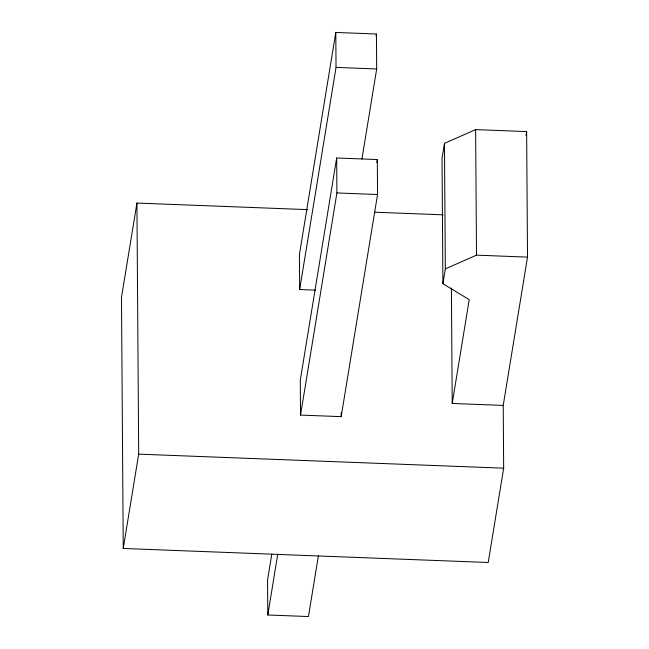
<?xml version="1.0" encoding="UTF-8"?>
<svg xmlns="http://www.w3.org/2000/svg" width="649" height="649" viewBox="0 0 649 649"><rect width="100%" height="100%" fill="white"/><g stroke="black" fill="none" stroke-linecap="round" stroke-linejoin="round"><path stroke-width="0.97" d="M307.796 209.635L136.931 203.064L121.485 297.38L123.237 548.462L488.218 562.496L503.665 468.18L503.226 405.414L527.515 257.118L526.639 131.577L475.628 129.613L444.46 143.34L442.034 158.169L442.902 283.71L469.219 299.643L452.215 403.451L503.226 405.414M123.237 548.462L138.683 454.146L136.931 203.064M361.931 159.021L376.68 68.964L376.436 34.016L335.793 32.45L299.416 254.595L299.66 289.543L315.519 290.152M299.66 289.543L336.036 67.399L335.793 32.45M271.801 554.141L267.558 580.036L267.802 614.984L308.445 616.55L318.391 555.787M336.669 157.991L300.292 380.136L300.536 415.084L341.179 416.65L377.556 194.505L377.312 159.557L336.669 157.991L336.912 192.94L300.536 415.084M267.802 614.984L277.748 554.222M376.112 36.011L376.436 34.016M376.826 162.558L377.312 159.557M442.902 283.71L445.336 268.881L444.46 143.34M525.99 135.552L526.639 131.577M445.336 268.881L476.504 255.154L527.515 257.118M336.036 67.399L376.68 68.964M336.912 192.94L377.556 194.505M374.53 212.199L443.275 214.843M138.683 454.146L503.665 468.18M475.628 129.613L476.504 255.154M451.412 288.034L452.215 403.451M341.155 412.659L341.179 416.65"/></g></svg>
